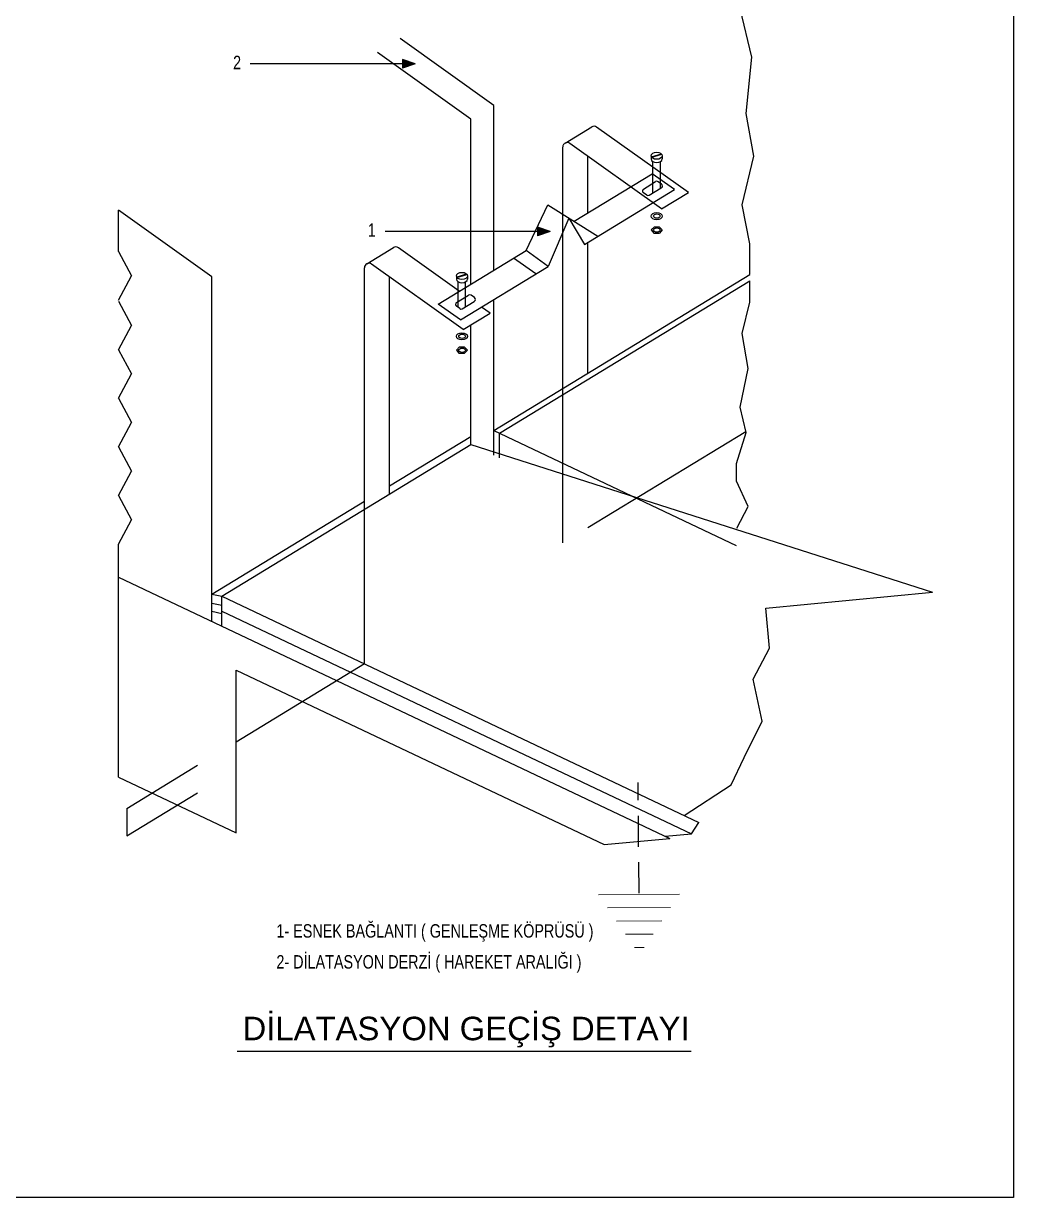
# Model space of a CAD drawing. Header units: millimetres. Extents: x 635 to 12891, y 1434 to 3689.
# Drawn here: x 1053 to 1458.3, y 2136.8 to 2617.6 of the extents above; entities that cross this region are included whole.
import ezdxf

# ---------------------------------------------------------------- set-up
doc = ezdxf.new("R2010")
doc.units = ezdxf.units.MM
for name, pattern in [('DASHED', [19.05, 12.7, -6.35]), ('HIDDEN', [0.375, 0.25, -0.125]), ('SOLID_LINE', [0])]:
    doc.linetypes.add(name, pattern=pattern)
for name, color, linetype in [('AHAT', 3, 'Continuous'), ('MIMARI', 2, 'SOLID_LINE'), ('topraklama', 3, 'DASHED'), ('YAZI', 7, 'Continuous')]:
    doc.layers.add(name, color=color, linetype=linetype)
doc.layers.add('SEMBOL', color=3, linetype='Continuous', lineweight=18)
doc.styles.add('2', font='wturkce.shx', dxfattribs={"height": 0.2})
doc.styles.add('STYLE1', font='arial.ttf')

# ---------------------------------------------------------------- blocks, each defined once
blk = doc.blocks.new('Topraklama')
at = {"layer": 'SEMBOL'}
for p, q in [((-18.29, 0), (18.29, 0)), ((-14.26, -6), (14.26, -6)), ((-10.24, -12), (10.24, -12)), ((-6.21, -18), (6.21, -18)), ((-2.19, -24), (2.19, -24))]:
    blk.add_line(p, q, dxfattribs=at)

msp = doc.modelspace()

# ---------------------------------------------------------------- hatches: boundary and pattern name
at = {"layer": 'MIMARI', "linetype": 'Continuous'}
for points in [[(1208.21, 2602.76), (1208.21, 2599.3), (1213.4, 2601.03)], [(1263.39, 2534.12), (1263.39, 2530.66), (1268.59, 2532.39)]]:
    msp.add_hatch(color=256, dxfattribs=at).paths.add_polyline_path(points)

# ---------------------------------------------------------------- linework, layer by layer
at = {"layer": 'AHAT', "linetype": 'Continuous'}
for p, q in [((1274.76, 2568.62), (1285.62, 2575.23)), ((1325.21, 2548.34), (1287.64, 2575.16)), ((1314.23, 2541.65), (1276.66, 2568.48)), ((1273.77, 2474.34), (1273.77, 2566.99)), ((1284.03, 2540.01), (1284.03, 2563.22)), ((1309.96, 2563.41), (1309.96, 2562.1)), ((1310.08, 2562.95), (1314.15, 2564.21)), ((1310.2, 2562.77), (1314.3, 2564.04)), ((1314.52, 2563.41), (1314.52, 2562.1)), ((1310.65, 2548.16), (1310.65, 2561.08)), ((1313.75, 2550.04), (1313.75, 2561.01)), ((1278.38, 2536.57), (1310.36, 2556.05)), ((1319.47, 2549.55), (1310.36, 2556.05)), ((1282.63, 2527.12), (1319.47, 2549.55)), ((1308.14, 2547.28), (1306.77, 2548.26)), ((1306.82, 2549.79), (1311.79, 2552.81)), ((1309.15, 2547.24), (1314.12, 2550.27)), ((1314.17, 2551.79), (1312.8, 2552.78)), ((1314.23, 2541.65), (1325.21, 2548.34)), ((1258.74, 2524.61), (1267.66, 2543.35)), ((1267.66, 2543.35), (1288.08, 2530.43)), ((1276.32, 2537.88), (1267.84, 2518.11)), ((1276.32, 2537.88), (1282.63, 2527.12)), ((1309.96, 2533.01), (1311.28, 2534.33)), ((1311.28, 2534.33), (1313.2, 2534.33)), ((1313.2, 2534.33), (1314.52, 2533.01)), ((1309.96, 2533.01), (1311.03, 2531.77)), ((1311.03, 2531.77), (1313.33, 2531.77)), ((1314.52, 2533.01), (1313.33, 2531.77)), ((1193.59, 2519.18), (1204.45, 2525.79)), ((1231.37, 2507.94), (1206.47, 2525.72)), ((1222.77, 2502.7), (1258.74, 2524.61)), ((1267.84, 2518.11), (1258.74, 2524.61)), ((1284.03, 2474.34), (1284.03, 2527.97)), ((1262.76, 2515.01), (1253.65, 2521.51)), ((1192.59, 2424.9), (1192.59, 2517.55)), ((1233.06, 2492.21), (1195.49, 2519.04)), ((1230.33, 2513.75), (1234.4, 2515.01)), ((1230.45, 2513.57), (1234.55, 2514.84)), ((1231.87, 2496.2), (1267.84, 2518.11)), ((1202.85, 2424.9), (1202.85, 2513.78)), ((1230.21, 2514.21), (1230.21, 2512.9)), ((1230.9, 2501.29), (1230.9, 2511.88)), ((1234, 2501.62), (1234, 2511.81)), ((1234.77, 2514.21), (1234.77, 2512.9)), ((1230.27, 2503.31), (1235.23, 2506.33)), ((1237.62, 2505.32), (1236.24, 2506.3)), ((1231.87, 2496.2), (1222.77, 2502.7)), ((1231.59, 2500.8), (1230.21, 2501.78)), ((1232.6, 2500.76), (1237.56, 2503.79)), ((1244.03, 2498.9), (1240.47, 2501.44)), ((1233.06, 2492.21), (1244.03, 2498.9)), ((1230.21, 2483.81), (1231.53, 2485.13)), ((1230.21, 2483.81), (1231.28, 2482.57)), ((1231.28, 2482.57), (1233.57, 2482.57)), ((1231.53, 2485.13), (1233.45, 2485.13)), ((1233.45, 2485.13), (1234.77, 2483.81)), ((1234.77, 2483.81), (1233.57, 2482.57)), ((1095.23, 2296.15), (1124.23, 2313.81)), ((1095.23, 2284.9), (1124.23, 2302.56)), ((1095.23, 2296.15), (1095.23, 2284.9)), ((1140.53, 2196.78), (1326.41, 2196.78))]:
    msp.add_line(p, q, dxfattribs=at)
at = {"layer": 'AHAT', "linetype": 'DASHED', "ltscale": 100}
for p, q in [((1273.77, 2404.89), (1273.77, 2474.34)), ((1284.03, 2411.14), (1348.72, 2450.54)), ((1192.59, 2355.45), (1192.59, 2424.9)), ((1140.04, 2323.44), (1192.59, 2355.45))]:
    msp.add_line(p, q, dxfattribs=at)
at = {"layer": 'AHAT', "linetype": 'Continuous'}
for centre, radius, start, end in [((1286.58, 2573.67), 1.83, 54.4707, 121.3437), ((1312.26, 2552.03), 0.917, 54.4707, 121.3437), ((1307.3, 2549.01), 0.917, 121.3437, 234.4707), ((1313.64, 2551.05), 0.917, 301.3437, 54.4707), ((1308.68, 2548.02), 0.917, 234.4707, 301.3437), ((1205.4, 2524.23), 1.83, 54.4707, 121.3437), ((1194.42, 2517.55), 1.83, 54.4707, 180), ((1235.71, 2505.55), 0.917, 54.4707, 121.3437), ((1237.08, 2504.57), 0.917, 301.3437, 54.4707), ((1230.75, 2502.53), 0.917, 121.3437, 234.4707), ((1232.12, 2501.55), 0.917, 234.4707, 301.3437)]:
    msp.add_arc(centre, radius, start, end, dxfattribs=at)
at = {"layer": 'AHAT', "linetype": 'HIDDEN'}
msp.add_arc((1275.6, 2566.99), 1.83, 54.4707, 180, dxfattribs=at)
at = {"layer": 'AHAT', "linetype": 'Continuous'}
for centre, major_axis in [((1312.24, 2563.41), (-2.28, 0)), ((1312.24, 2538.68), (-2.28, 0)), ((1312.29, 2538.71), (-1.37, 0)), ((1312.29, 2532.98), (-1.37, 0)), ((1232.49, 2514.21), (-2.28, 0)), ((1232.49, 2489.48), (-2.28, 0)), ((1232.54, 2489.51), (-1.37, 0)), ((1232.54, 2483.78), (-1.37, 0))]:
    msp.add_ellipse(centre, major_axis=major_axis, ratio=0.641247, dxfattribs=at)
for centre in [(1312.24, 2562.1), (1232.49, 2512.9)]:
    msp.add_ellipse(centre, major_axis=(2.28, 0), ratio=0.641247, start_param=3.141593, end_param=6.283185, dxfattribs=at)
at = {"layer": 'MIMARI', "linetype": 'Continuous'}
for p, q in [((1351.23, 2603.85), (1346.45, 2623.77)), ((1245.5, 2584.05), (1207.22, 2611.38)), ((1213.4, 2601.03), (1145.83, 2601.03)), ((1236.2, 2578.38), (1197.92, 2605.72)), ((1213.4, 2601.03), (1208.21, 2602.76)), ((1208.21, 2602.76), (1208.21, 2599.3)), ((1213.4, 2601.03), (1208.21, 2599.3)), ((1348.84, 2580.74), (1351.23, 2603.85)), ((1245.5, 2516.55), (1245.5, 2584.05)), ((1236.2, 2510.88), (1236.2, 2578.38)), ((1352.03, 2563.2), (1348.84, 2580.74)), ((1347.24, 2543.28), (1352.03, 2563.2)), ((1350.43, 2527.34), (1347.24, 2543.28)), ((1091.84, 2524.18), (1091.84, 2541.11)), ((1130.12, 2513.77), (1091.84, 2541.11)), ((1268.59, 2532.39), (1263.39, 2534.12)), ((1263.39, 2534.12), (1263.39, 2530.66)), ((1268.59, 2532.39), (1201.01, 2532.39)), ((1268.59, 2532.39), (1263.39, 2530.66)), ((1091.84, 2524.18), (1097.23, 2514.22)), ((1350.43, 2514.78), (1350.43, 2527.34)), ((1245.5, 2450.87), (1350.43, 2514.78)), ((1091.84, 2504.27), (1097.23, 2514.22)), ((1130.12, 2372.75), (1130.12, 2513.77)), ((1247.85, 2449.76), (1350.43, 2512.24)), ((1350.43, 2510.6), (1350.43, 2512.24)), ((1350.43, 2503.43), (1350.43, 2510.6)), ((1091.84, 2503.91), (1097.23, 2493.96)), ((1245.5, 2440.8), (1245.5, 2504.5)), ((1347.24, 2490.68), (1350.43, 2503.43)), ((1091.84, 2484), (1097.23, 2493.96)), ((1236.2, 2445.21), (1236.2, 2494.13)), ((1349.64, 2476.34), (1347.24, 2490.68)), ((1091.84, 2484), (1097.23, 2474.05)), ((1346.45, 2460.4), (1349.64, 2476.34)), ((1091.84, 2464.09), (1097.23, 2474.05)), ((1091.84, 2464.09), (1097.23, 2454.14)), ((1348.84, 2450.04), (1346.45, 2460.4)), ((1091.84, 2444.18), (1097.23, 2454.14)), ((1202.85, 2428.2), (1236.2, 2448.51)), ((1245.5, 2450.87), (1344.72, 2403.84)), ((1247.85, 2439.68), (1247.85, 2449.76)), ((1344.85, 2437.33), (1348.84, 2450.04)), ((1091.84, 2444.18), (1097.23, 2434.23)), ((1134.12, 2383.03), (1236.2, 2445.21)), ((1236.2, 2445.21), (1425.12, 2384.65)), ((1091.84, 2424.27), (1097.23, 2434.23)), ((1344.85, 2430.11), (1344.85, 2437.33)), ((1349.64, 2419.75), (1344.85, 2430.11)), ((1091.84, 2424.27), (1097.23, 2414.32)), ((1130.12, 2383.91), (1192.59, 2421.95)), ((1345.03, 2410.93), (1349.64, 2419.75)), ((1091.84, 2404.36), (1097.23, 2414.32)), ((1091.84, 2308.94), (1091.84, 2404.36)), ((1091.84, 2390.9), (1317.67, 2283.84)), ((1356.95, 2378.16), (1425.12, 2384.65)), ((1130.12, 2383.91), (1134.12, 2383.03)), ((1130.12, 2380.26), (1134.12, 2379.39)), ((1134.12, 2370.86), (1134.12, 2383.03)), ((1134.12, 2383.03), (1329.42, 2290.45)), ((1130.12, 2376.89), (1134.12, 2376.02)), ((1134.12, 2376.95), (1326.43, 2285.78)), ((1358.44, 2361.75), (1356.95, 2378.16)), ((1351.72, 2349.07), (1358.44, 2361.75)), ((1140.04, 2286.09), (1140.04, 2352.83)), ((1140.04, 2352.83), (1290.73, 2281.39)), ((1355.45, 2331.92), (1351.72, 2349.07)), ((1347.99, 2317), (1355.45, 2331.92)), ((1342.77, 2305.81), (1347.99, 2317)), ((1091.84, 2308.94), (1140.04, 2286.09)), ((1323.5, 2293.25), (1342.77, 2305.81)), ((1326.43, 2285.78), (1329.42, 2290.45)), ((1290.73, 2281.39), (1317.67, 2283.84)), ((1315.65, 2284.8), (1326.43, 2285.78))]:
    msp.add_line(p, q, dxfattribs=at)
at = {"layer": 'topraklama'}
msp.add_line((1305.01, 2261.43), (1304.62, 2306.7), dxfattribs=at)
at = {"layer": 'YAZI'}
msp.add_lwpolyline([(1044.74, 2691.94), (1458.33, 2691.94), (1458.33, 2136.81), (1044.74, 2136.81)], close=True, dxfattribs=at)

# ---------------------------------------------------------------- block references
at = {"layer": 'SEMBOL', "xscale": 0.9054109590339389, "yscale": 0.9054109590339389, "zscale": 0.9054109590339389, "rotation": 0.4934399561788}
msp.add_blockref('Topraklama', (1304.97, 2260.95), dxfattribs=at)

# ---------------------------------------------------------------- texts
at = {"layer": 'YAZI', "linetype": 'Continuous', "style": '2', "width": 0.8}
for s, height, p in [('2', 5.5, (1138.79, 2598.86)), ('1', 5.5, (1193.97, 2530.21)), ('1- ESNEK BAĞLANTI ( GENLEŞME KÖPRÜSÜ )', 5.5004, (1156.53, 2243.24)), ('2- DİLATASYON DERZİ ( HAREKET ARALIĞI )', 5.5004, (1156.53, 2230.57))]:
    msp.add_text(s, height=height, dxfattribs=at).set_placement(p)
at = {"layer": 'YAZI', "style": 'STYLE1'}
msp.add_text('DİLATASYON GEÇİŞ DETAYI', height=9.6257, dxfattribs=at).set_placement((1142.66, 2201.22))

doc.saveas('drawing.dxf')
